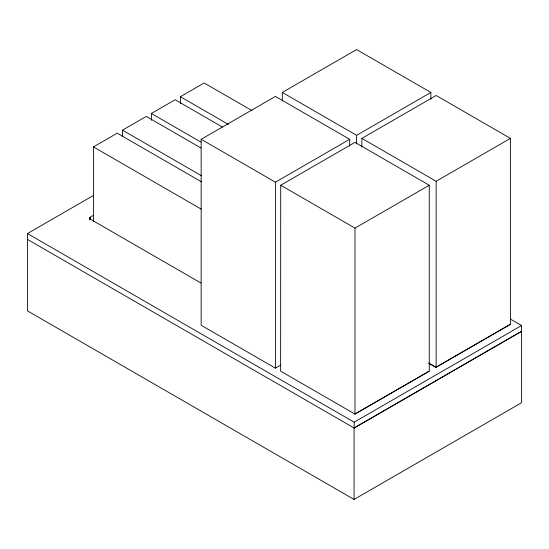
<?xml version="1.0" encoding="UTF-8"?>
<svg xmlns="http://www.w3.org/2000/svg" width="549" height="549" viewBox="0 0 549 549"><rect width="100%" height="100%" fill="white"/><g stroke="black" fill="none" stroke-linecap="round" stroke-linejoin="round"><path stroke-width="0.82" d="M93.392 215.441C92.328 215.894 88.094 217.665 90.482 219.25L200.955 283.03M93.454 221.405L93.454 146.919L117.232 133.187L201.462 181.815M122.509 136.138L122.509 130.147L146.281 116.415L200.955 147.983M151.373 120.327L151.373 113.478L175.152 99.753L222.434 127.052M180.401 103.569L180.401 96.72L204.173 82.995L252.204 110.72M354.064 499.439L354.064 427.973L521.447 331.328L521.447 402.801L354.064 499.439L27.45 310.871L27.45 233.558L93.364 195.499M280.621 365.147L275.42 368.146L201.147 325.269L201.147 139.302L275.42 96.425L349.692 139.302L349.692 146.158M282.316 101.009L282.316 92.445L356.589 49.561L430.862 92.445L430.862 99.3M201.147 139.302L275.42 182.186L349.692 139.302M282.316 92.445L356.589 135.322L430.862 92.445M280.711 185.239L354.983 142.356L429.256 185.239L429.256 371.199L354.983 414.083L280.635 371.158L280.711 185.239L354.983 228.116L429.256 185.239M361.88 146.947L361.88 138.375L436.153 95.499L510.419 138.375L510.419 324.335L436.153 367.219L428.721 362.93M361.88 138.375L436.153 181.259L510.419 138.375M354.908 414.042L429.181 371.158M509.973 324.514L435.7 367.398L429.016 363.541M27.45 233.558L354.167 422.188L521.55 325.543L521.55 331.39L354.167 428.028L27.45 239.398M180.401 96.72L228.425 124.445M510.412 319.113L521.55 325.543M151.373 113.478L200.872 142.061M122.509 130.147L201.558 175.79M93.454 146.919L201.325 209.196M436.153 181.259L436.153 367.219M356.589 135.322L356.589 143.893M354.983 228.116L354.983 414.083M354.167 422.188L354.167 428.028M275.42 182.186L275.42 368.146M90.482 217.116L90.482 219.621M90.07 217.431L90.07 219.099M89.919 217.603L89.919 219.277M89.81 217.795L89.81 219.463"/></g></svg>
